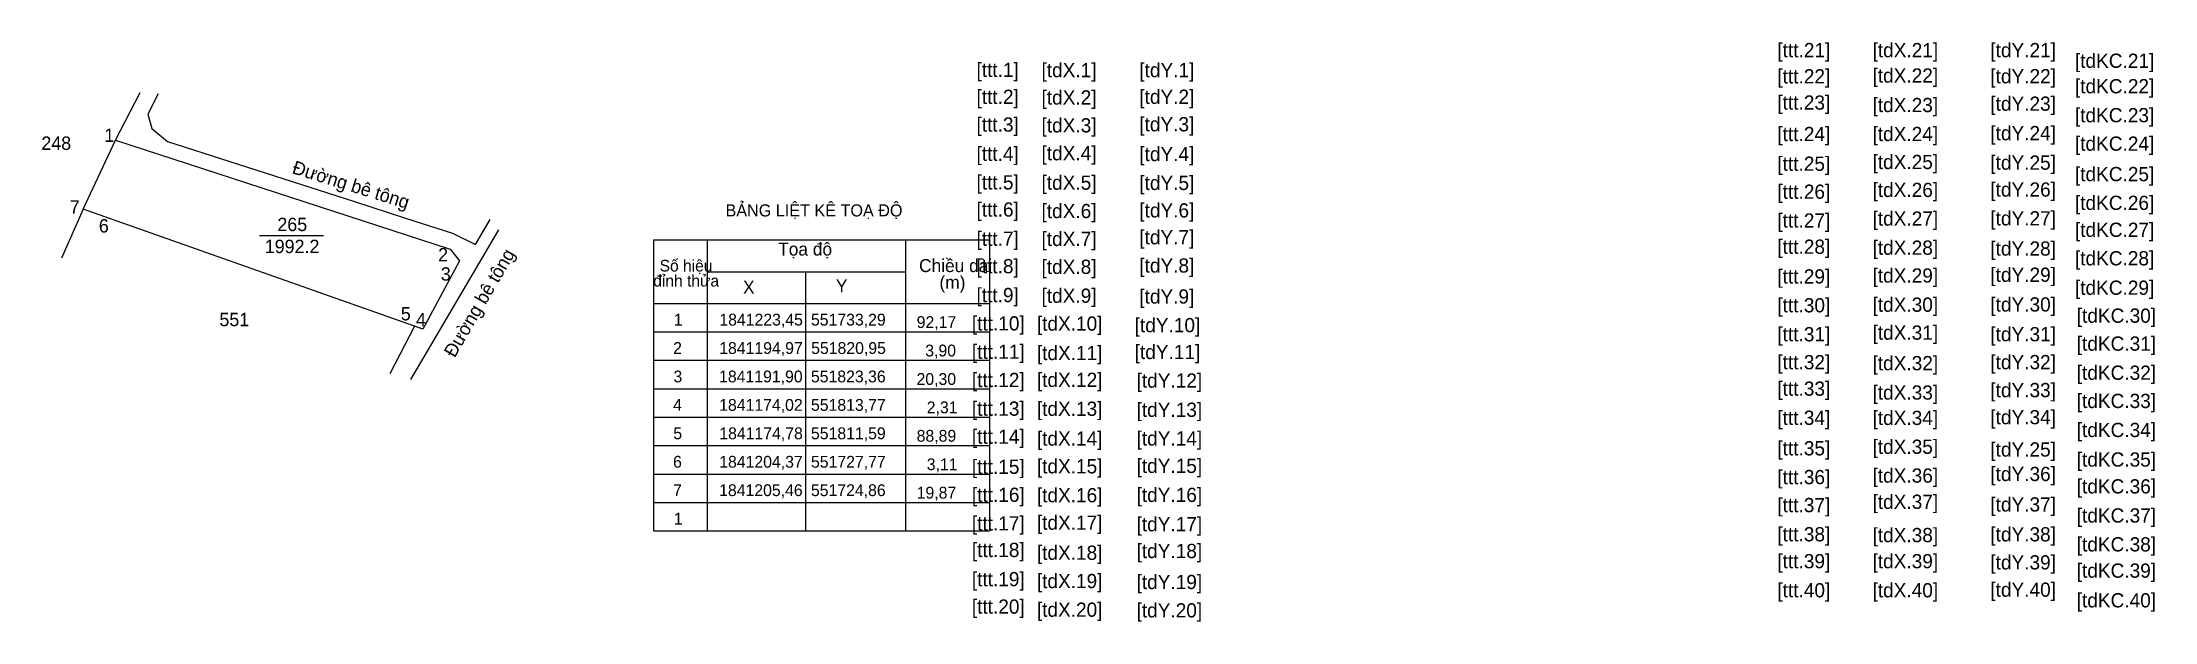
# Model space of a CAD drawing. Extents: x 551714 to 552267, y 1841097 to 1841249.
import ezdxf

# ---------------------------------------------------------------- set-up
doc = ezdxf.new("R2010")
doc.units = 0
doc.layers.add('Level 5', color=7, linetype='Continuous')
doc.layers.add('Level 52', color=7, linetype='Continuous')

msp = doc.modelspace()

# ---------------------------------------------------------------- linework, layer by layer
at = {"layer": 'Level 5'}
for p, q in [((551733.29, 1841223.45), (551739.77, 1841235.94)), ((551724.86, 1841205.46), (551733.29, 1841223.45)), ((551733.29, 1841223.45), (551820.95, 1841194.97)), ((551724.86, 1841205.46), (551719.16, 1841192.6)), ((551727.77, 1841204.37), (551724.86, 1841205.46)), ((551811.59, 1841174.78), (551727.77, 1841204.37)), ((551770.98, 1841198.55), (551787.79, 1841198.55)), ((551820.95, 1841194.97), (551823.36, 1841191.9)), ((551874.16, 1841197.38), (551874.16, 1841121.2)), ((551874.16, 1841197.38), (551962.14, 1841197.38)), ((551888.21, 1841197.38), (551888.21, 1841121.2)), ((551940.27, 1841121.2), (551940.27, 1841197.38)), ((551962.14, 1841197.38), (551962.14, 1841121.2)), ((551823.36, 1841191.9), (551813.77, 1841174.02)), ((551888.21, 1841189.04), (551940.27, 1841189.04)), ((551913.97, 1841189.04), (551913.97, 1841121.2)), ((551874.16, 1841180.73), (551962.14, 1841180.73)), ((551811.59, 1841174.78), (551805.12, 1841162.29)), ((551813.77, 1841174.02), (551811.59, 1841174.78)), ((551874.16, 1841173.29), (551962.14, 1841173.29)), ((551874.16, 1841165.85), (551962.14, 1841165.85)), ((551874.16, 1841158.41), (551962.14, 1841158.41)), ((551874.16, 1841150.97), (551962.14, 1841150.97)), ((551874.16, 1841143.53), (551962.14, 1841143.53)), ((551874.16, 1841136.08), (551962.14, 1841136.08)), ((551874.16, 1841128.64), (551962.14, 1841128.64)), ((551874.16, 1841121.2), (551962.14, 1841121.2))]:
    msp.add_line(p, q, dxfattribs=at)
for points in [[(551744.49, 1841235.63), (551741.73, 1841230.26), (551742.84, 1841226.52), (551746.93, 1841223.18), (551795.88, 1841207.4), (551809.2, 1841203.1), (551821.57, 1841199.11), (551827.57, 1841196.17), (551831.43, 1841202.73)], [(551810.65, 1841160.8), (551833.66, 1841200.03)]]:
    msp.add_lwpolyline(points, dxfattribs=at)

# ---------------------------------------------------------------- texts
for s, height, p in [('1', 3.5, (551730.38, 1841223.04)), ('248', 3.5, (551713.88, 1841220.95)), ('7', 3.5, (551721.29, 1841204.24)), ('265', 3.5, (551775.68, 1841199.68)), ('BẢNG LIỆT KÊ TOẠ ĐỘ', 3.1661, (551893.03, 1841203.52)), ('6', 3.5, (551728.93, 1841199.31)), ('1992.2', 3.5, (551772.38, 1841193.92)), ('2', 3.5, (551817.77, 1841191.73)), ('Số hiệu', 3.05, (551875.78, 1841189.1)), ('Tọa độ', 3.389, (551906.82, 1841193.27)), ('Chiều dài', 3.389, (551943.72, 1841188.95)), ('3', 3.5, (551818.48, 1841186.71)), ('đỉnh thửa', 3.05, (551874.1, 1841185.16)), ('X', 3.39, (551897.62, 1841183.3)), ('Y', 3.39, (551921.93, 1841183.64)), ('(m)', 3.389, (551949.06, 1841184.57)), ('551', 3.5, (551760.5, 1841174.78)), ('5', 3.5, (551808, 1841176.29)), ('4', 3.5, (551811.98, 1841174.75)), ('1', 3.1, (551879.49, 1841174.95)), ('1841223,45', 3.096, (551891.42, 1841174.95)), ('551733,29', 3.096, (551915.41, 1841174.95)), ('92,17', 3.096, (551943.09, 1841174.3)), ('2', 3.1, (551879.31, 1841167.51)), ('1841194,97', 3.096, (551891.38, 1841167.51)), ('551820,95', 3.096, (551915.46, 1841167.51)), ('3,90', 3.096, (551945.33, 1841166.86)), ('3', 3.1, (551879.4, 1841160.07)), ('1841191,90', 3.096, (551891.35, 1841160.07)), ('551823,36', 3.096, (551915.4, 1841160.07)), ('20,30', 3.096, (551943.05, 1841159.41)), ('4', 3.1, (551879.29, 1841152.62)), ('1841174,02', 3.096, (551891.37, 1841152.62)), ('551813,77', 3.096, (551915.41, 1841152.62)), ('2,31', 3.096, (551945.73, 1841151.97)), ('5', 3.1, (551879.36, 1841145.18)), ('1841174,78', 3.096, (551891.4, 1841145.18)), ('551811,59', 3.096, (551915.41, 1841145.18)), ('88,89', 3.096, (551943.08, 1841144.53)), ('6', 3.1, (551879.3, 1841137.73)), ('1841204,37', 3.096, (551891.38, 1841137.73)), ('551727,77', 3.096, (551915.41, 1841137.73)), ('3,11', 3.096, (551945.73, 1841137.08)), ('7', 3.1, (551879.31, 1841130.29)), ('1841205,46', 3.096, (551891.36, 1841130.29)), ('551724,86', 3.096, (551915.4, 1841130.29)), ('19,87', 3.096, (551943.09, 1841129.64)), ('1', 3.1, (551879.49, 1841122.85))]:
    msp.add_text(s, height=height, dxfattribs=at).set_placement(p)
for rotation, p in [(342.7154, (551779.32, 1841214.86)), (59.8563, (551822.12, 1841166.33))]:
    msp.add_text('Đường bê tông', height=3.5, rotation=rotation, dxfattribs=at).set_placement(p)
at = {"layer": 'Level 52'}
for s, p in [('[ttt.21]', (552168.47, 1841245.2)), ('[tdX.21]', (552193.39, 1841245.2)), ('[tdY.21]', (552224.24, 1841245.2)), ('[ttt.1]', (551958.75, 1841240.05)), ('[tdX.1]', (551975.78, 1841239.97)), ('[tdY.1]', (552001.39, 1841239.97)), ('[ttt.22]', (552168.47, 1841238.34)), ('[tdX.22]', (552193.39, 1841238.55)), ('[tdY.22]', (552224.24, 1841238.37)), ('[tdKC.21]', (552246.39, 1841242.42)), ('[ttt.2]', (551958.75, 1841232.98)), ('[tdX.2]', (551975.78, 1841232.81)), ('[tdY.2]', (552001.39, 1841232.99)), ('[tdKC.22]', (552246.39, 1841235.75)), ('[ttt.23]', (552168.47, 1841231.47)), ('[tdX.23]', (552193.39, 1841230.83)), ('[tdY.23]', (552224.24, 1841231.18)), ('[tdKC.23]', (552246.39, 1841228.17)), ('[ttt.3]', (551958.75, 1841225.72)), ('[tdX.3]', (551975.78, 1841225.51)), ('[tdY.3]', (552001.39, 1841225.8)), ('[ttt.24]', (552168.47, 1841223.24)), ('[tdX.24]', (552193.39, 1841223.25)), ('[tdY.24]', (552224.24, 1841223.47)), ('[ttt.4]', (551958.75, 1841218.07)), ('[tdX.4]', (551975.78, 1841218.21)), ('[tdY.4]', (552001.39, 1841218)), ('[tdX.25]', (552193.39, 1841215.92)), ('[tdKC.24]', (552246.39, 1841220.72)), ('[ttt.5]', (551958.75, 1841210.58)), ('[tdX.5]', (551975.78, 1841210.51)), ('[tdY.5]', (552001.39, 1841210.43)), ('[ttt.25]', (552168.47, 1841215.46)), ('[tdY.25]', (552224.24, 1841215.75)), ('[tdKC.25]', (552246.39, 1841212.74)), ('[ttt.26]', (552168.47, 1841208.14)), ('[tdX.26]', (552193.39, 1841208.6)), ('[tdY.26]', (552224.24, 1841208.7)), ('[tdKC.26]', (552246.39, 1841205.22)), ('[ttt.6]', (551958.75, 1841203.47)), ('[tdX.6]', (551975.78, 1841203.07)), ('[tdY.6]', (552001.39, 1841203.25)), ('[ttt.27]', (552168.47, 1841200.59)), ('[tdX.27]', (552193.39, 1841201.1)), ('[tdY.27]', (552224.24, 1841201.17)), ('[ttt.7]', (551958.75, 1841195.83)), ('[tdX.7]', (551975.78, 1841195.77)), ('[tdY.7]', (552001.39, 1841196.22)), ('[ttt.28]', (552168.47, 1841193.73)), ('[tdKC.27]', (552246.39, 1841198.16)), ('[ttt.8]', (551958.75, 1841188.64)), ('[tdX.8]', (551975.78, 1841188.47)), ('[tdY.8]', (552001.39, 1841188.81)), ('[tdX.28]', (552193.39, 1841193.48)), ('[tdY.28]', (552224.24, 1841193.25)), ('[tdKC.28]', (552246.39, 1841190.71)), ('[ttt.29]', (552168.47, 1841185.95)), ('[tdX.29]', (552193.39, 1841186.19)), ('[tdY.29]', (552224.24, 1841186.39)), ('[tdKC.29]', (552246.39, 1841183)), ('[ttt.9]', (551958.75, 1841181.07)), ('[tdX.9]', (551975.78, 1841180.9)), ('[tdY.9]', (552001.39, 1841180.7)), ('[ttt.30]', (552168.47, 1841178.4)), ('[tdX.30]', (552193.39, 1841178.56)), ('[tdY.30]', (552224.24, 1841178.61)), ('[ttt.10]', (551957.53, 1841173.66)), ('[tdX.10]', (551974.56, 1841173.6)), ('[tdY.10]', (552000.17, 1841173.2)), ('[tdKC.30]', (552246.86, 1841175.68)), ('[ttt.11]', (551957.53, 1841166.24)), ('[tdY.11]', (552000.17, 1841166.17)), ('[ttt.31]', (552168.47, 1841170.81)), ('[tdX.31]', (552193.39, 1841171.24)), ('[tdY.31]', (552224.24, 1841170.83)), ('[tdKC.31]', (552246.86, 1841168.36)), ('[tdX.11]', (551974.56, 1841165.9)), ('[ttt.32]', (552168.47, 1841163.49)), ('[tdX.32]', (552193.39, 1841163.24)), ('[tdY.32]', (552224.24, 1841163.51)), ('[tdKC.32]', (552246.86, 1841160.74)), ('[ttt.12]', (551957.53, 1841158.83)), ('[tdX.12]', (551974.56, 1841158.87)), ('[tdY.12]', (552000.67, 1841158.68)), ('[ttt.33]', (552168.47, 1841156.57)), ('[tdX.33]', (552193.39, 1841155.55)), ('[tdY.33]', (552224.24, 1841156.19)), ('[ttt.13]', (551957.53, 1841151.33)), ('[tdX.13]', (551974.56, 1841151.3)), ('[tdY.13]', (552000.67, 1841151.04)), ('[tdKC.33]', (552246.86, 1841153.35)), ('[ttt.14]', (551957.53, 1841144)), ('[ttt.34]', (552168.47, 1841148.94)), ('[tdX.34]', (552193.39, 1841148.91)), ('[tdY.34]', (552224.24, 1841149.1)), ('[tdKC.34]', (552246.86, 1841145.75)), ('[tdX.14]', (551974.56, 1841143.5)), ('[tdY.14]', (552000.67, 1841143.54)), ('[ttt.35]', (552168.47, 1841140.95)), ('[tdX.35]', (552193.39, 1841141.36)), ('[tdY.25]', (552224.24, 1841140.64)), ('[ttt.15]', (551957.53, 1841136.12)), ('[tdX.15]', (551974.56, 1841136.24)), ('[tdY.15]', (552000.67, 1841136.35)), ('[ttt.36]', (552168.47, 1841133.41)), ('[tdX.36]', (552193.39, 1841133.81)), ('[tdY.36]', (552224.24, 1841134.23)), ('[tdKC.35]', (552246.86, 1841138.01)), ('[ttt.16]', (551957.53, 1841128.78)), ('[tdX.16]', (551974.56, 1841128.67)), ('[tdY.16]', (552000.67, 1841128.75)), ('[tdKC.36]', (552246.86, 1841130.98)), ('[ttt.37]', (552168.47, 1841126.08)), ('[tdX.37]', (552193.39, 1841126.95)), ('[tdY.37]', (552224.24, 1841126.25)), ('[tdKC.37]', (552246.86, 1841123.36)), ('[ttt.17]', (551957.53, 1841121.29)), ('[tdX.17]', (551974.56, 1841121.48)), ('[tdY.17]', (552000.67, 1841121.07)), ('[ttt.38]', (552168.47, 1841118.44)), ('[tdX.38]', (552193.39, 1841118.23)), ('[tdY.38]', (552224.24, 1841118.43)), ('[ttt.18]', (551957.53, 1841114.33)), ('[tdX.18]', (551974.56, 1841113.61)), ('[tdY.18]', (552000.67, 1841114.06)), ('[ttt.39]', (552168.47, 1841111.39)), ('[tdX.39]', (552193.39, 1841111.39)), ('[tdY.39]', (552224.24, 1841111.08)), ('[tdKC.38]', (552246.86, 1841115.8)), ('[ttt.19]', (551957.53, 1841106.69)), ('[tdX.19]', (551974.56, 1841106.19)), ('[tdY.19]', (552000.67, 1841105.94)), ('[tdKC.39]', (552246.86, 1841108.92)), ('[ttt.40]', (552168.47, 1841103.78)), ('[tdX.40]', (552193.39, 1841103.78)), ('[tdY.40]', (552224.24, 1841103.93)), ('[tdKC.40]', (552246.86, 1841101.15)), ('[ttt.20]', (551957.53, 1841099.5)), ('[tdX.20]', (551974.56, 1841098.7)), ('[tdY.20]', (552000.67, 1841098.52))]:
    msp.add_text(s, height=3.727, dxfattribs=at).set_placement(p)

doc.saveas('drawing.dxf')
